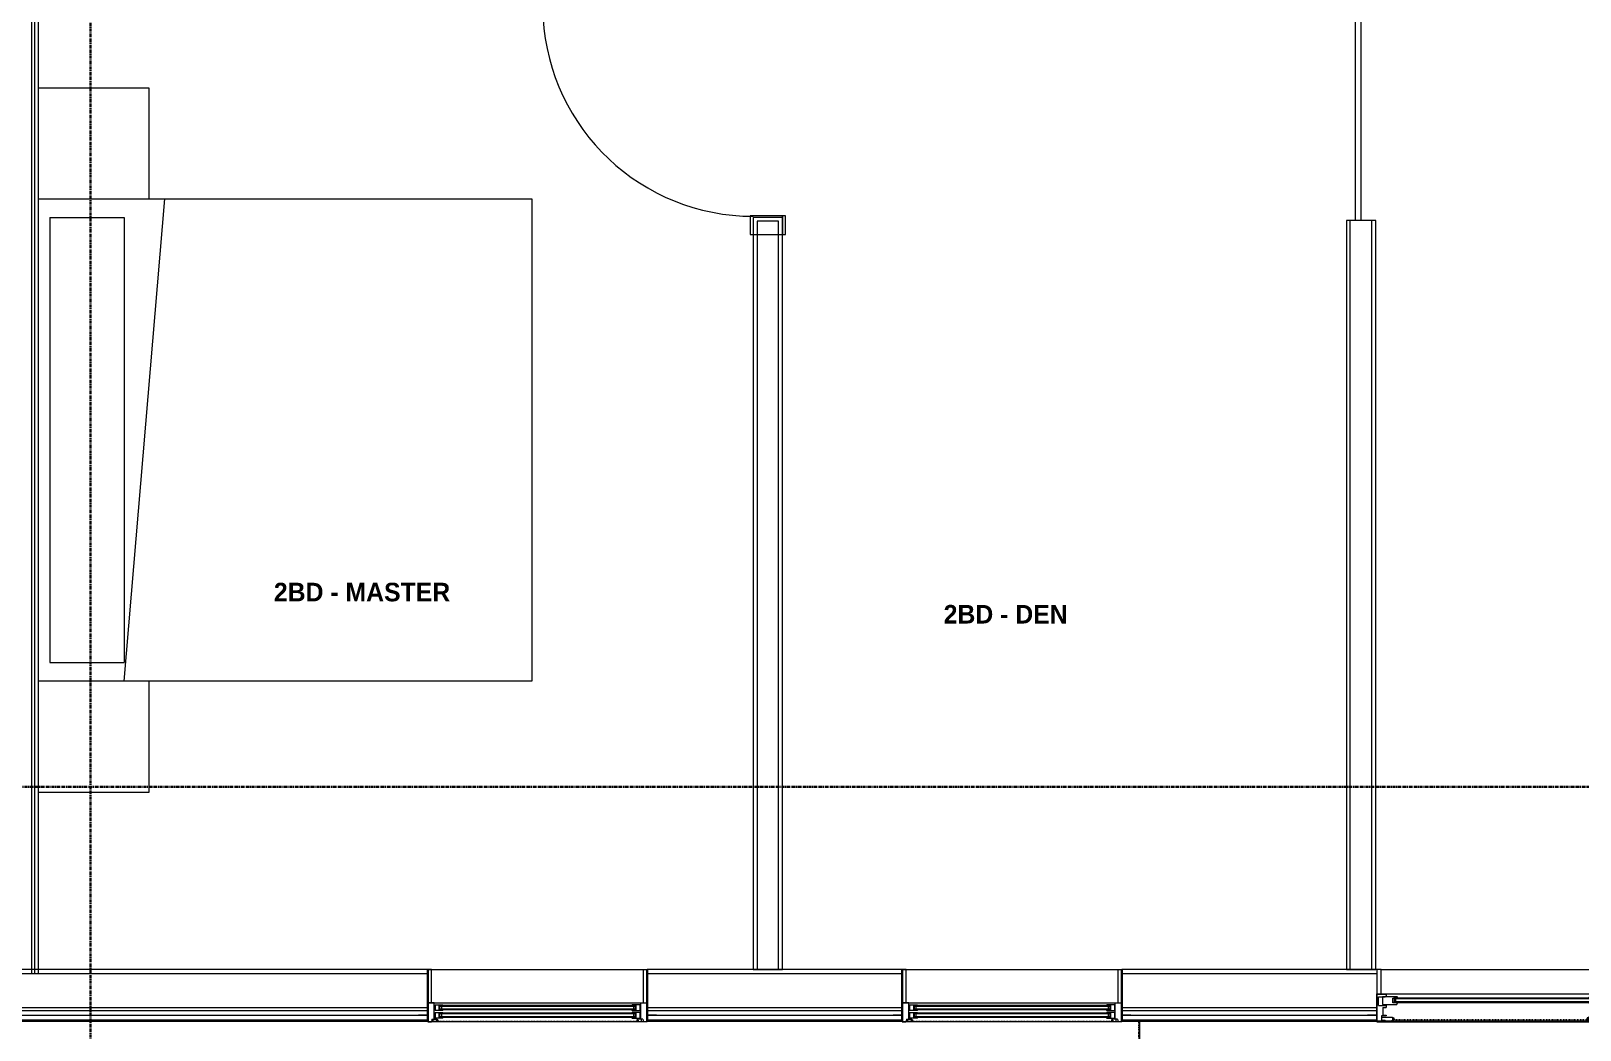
# Model space of a CAD drawing. Header units: inches. Extents: x -4093 to -1777, y 9773 to 12264.
# Drawn here: x -2509.9 to -2259.3, y 11246.5 to 11408.1 of the extents above; entities that cross this region are included whole.
import ezdxf

# ---------------------------------------------------------------- set-up
doc = ezdxf.new("R2010")
doc.units = ezdxf.units.IN
doc.header["$MEASUREMENT"] = 0
for name, pattern in [('Center 1_4_', [0.53125, 0.25, -0.09375, 0.09375, -0.09375]), ('Dash', [0.25, 0.125, -0.125]), ('Grid Line 1_2_', [0.875, 0.5, -0.125, 0.125, -0.125]), ('Hidden 1_8_', [0.1875, 0.125, -0.0625])]:
    doc.linetypes.add(name, pattern=pattern)
for name, color, linetype, lineweight in [('0-1', 7, 'Continuous', 5), ('0-2', 7, 'Continuous', 9), ('A-AREA-IDEN', 2, 'Continuous', 9), ('A-DETL-CNTR', 5, 'Center 1_4_', 9), ('A-DETL-GENF', 92, 'Continuous', 18), ('A-DETL-GENF-2', 92, 'Continuous', 9), ('A-DETL-GENF-HDLN', 1, 'Dash', 9), ('A-DETL-HDLN', 90, 'Hidden 1_8_', 9), ('A-DOOR', 31, 'Continuous', 18), ('A-DOOR-1', 7, 'Continuous', 9), ('A-DOOR-2', 10, 'Continuous', 30), ('A-DOOR-4', 31, 'Continuous', 9), ('A-DOOR-FRAM-2', 31, 'Continuous', 9), ('A-FLOR-1', 7, 'Continuous', 9), ('A-FLOR-2', 192, 'Continuous', 9), ('A-GLAZ', 151, 'Continuous', 18), ('A-GLAZ-1', 151, 'Continuous', 9), ('A-GLAZ-2', 151, 'Continuous', 30), ('A-WALL', 113, 'Continuous', 18), ('A-WALL-1', 7, 'Continuous', 9), ('A-WALL-2', 250, 'Continuous', 18), ('A-WALL-3', 113, 'Continuous', 9), ('I-FURN-1', 7, 'Continuous', 9), ('I-WALL-1', 7, 'Continuous', 9), ('S-GRID-1', 1, 'Grid Line 1_2_', 30)]:
    doc.layers.add(name, color=color, linetype=linetype, lineweight=lineweight)
doc.styles.add('Century Gothic_B', font='GOTHICB.TTF', dxfattribs={"height": 3})

# ---------------------------------------------------------------- blocks, each defined once
blk = doc.blocks.new('SWING - SINGLE - FLUSH - SWING - FLUSH - 2-10 x 6-8 - PRIVACY-4346066-BACKGROUND - 3RD FLOOR')
at = {"layer": 'A-DOOR-1'}
for p, q in [((-17, 2.87), (-20, 2.87)), ((-20, 2.87), (-20, -2.38)), ((-17, -2.38), (-17, 2.87)), ((20, 2.87), (17, 2.87)), ((17, 2.87), (17, -2.38)), ((20, -2.38), (20, 2.87)), ((-20, -2.38), (-17, -2.38)), ((-17, -2.38), (-20, -2.38)), ((-20, -2.38), (-20, -2.88)), ((-17, -2.88), (-17, -2.38)), ((17, -2.38), (20, -2.38)), ((20, -2.38), (17, -2.38)), ((17, -2.38), (17, -2.88)), ((20, -2.88), (20, -2.38)), ((-20, -2.88), (-17, -2.88)), ((17, -2.88), (20, -2.88))]:
    blk.add_line(p, q, dxfattribs=at)
blk.add_arc((17, 2.37), 34.07, 93.3657, 180, dxfattribs=at)
at = {"layer": 'A-DOOR-2'}
for p, q in [((15, 2.37), (15, 36.38)), ((17, 36.38), (15, 36.38)), ((17, 2.37), (17, 36.38)), ((17, 2.37), (15, 2.37))]:
    blk.add_line(p, q, dxfattribs=at)
blk = doc.blocks.new('Bed-Standard - King 78_ x 80_-V72-BACKGROUND - 3RD FLOOR')
at = {"layer": 'I-FURN-1'}
for p, q in [((-28.31, 41.8), (49.69, 41.8)), ((-28.31, -38.02), (-28.31, 41.8)), ((49.69, 41.8), (49.69, -38.02)), ((49.69, -24.2), (-28.31, -17.63)), ((-25.31, -24.2), (46.69, -24.2)), ((-25.31, -36.2), (-25.31, -24.2)), ((46.69, -36.2), (46.69, -24.2)), ((-25.31, -36.2), (46.69, -36.2))]:
    blk.add_line(p, q, dxfattribs=at)
blk = doc.blocks.new('Table-Night Stand - 18_ x 18_ x 24_-V73-BACKGROUND - 3RD FLOOR')
at = {"layer": 'I-FURN-1'}
for p, q in [((0.15, 0), (18.15, 0)), ((18.15, 0), (18.15, -17.81))]:
    blk.add_line(p, q, dxfattribs=at)
blk = doc.blocks.new('Table-Night Stand - 18_ x 18_ x 24_-V74-BACKGROUND - 3RD FLOOR')
at = {"layer": 'I-FURN-1'}
for p, q in [((0.15, 0), (18.15, 0)), ((0.15, -17.81), (0.15, 0))]:
    blk.add_line(p, q, dxfattribs=at)
blk = doc.blocks.new('CTR - 1st Phase - Unit Layouts_rvt-1-BACKGROUND - 3RD FLOOR')
at = {"layer": 'A-FLOR-1'}
for p, q in [((-2295.62, 11377.45), (-2295.62, 11415.18)), ((-2294.7, 11377.45), (-2294.7, 11415.18)), ((-2291.45, 11256.26), (-2221.32, 11256.26)), ((-2291.45, 11256.26), (-2221.32, 11256.26))]:
    blk.add_line(p, q, dxfattribs=at)
at = {"layer": 'A-WALL-1'}
for p, q in [((-2393.07, 11377.93), (-2393.07, 11256.26)), ((-2388.32, 11377.93), (-2393.07, 11377.93)), ((-2388.32, 11256.26), (-2388.32, 11377.93)), ((-2297.07, 11377.45), (-2297.07, 11256.26)), ((-2292.32, 11377.45), (-2297.07, 11377.45)), ((-2292.32, 11256.26), (-2292.32, 11377.45)), ((-2393.07, 11256.26), (-2388.32, 11256.26)), ((-2297.07, 11256.26), (-2292.32, 11256.26))]:
    blk.add_line(p, q, dxfattribs=at)
at = {"layer": 'A-WALL-2'}
for p, q in [((-2296.45, 11256.26), (-2296.45, 11377.45)), ((-2292.95, 11256.26), (-2292.95, 11377.45)), ((-2392.45, 11377.3), (-2392.45, 11256.26)), ((-2390.7, 11377.3), (-2392.45, 11377.3)), ((-2388.95, 11377.3), (-2390.7, 11377.3)), ((-2388.95, 11256.26), (-2388.95, 11377.3))]:
    blk.add_line(p, q, dxfattribs=at)
at = {"layer": '0-2'}
for name, p, rotation in [('SWING - SINGLE - FLUSH - SWING - FLUSH - 2-10 x 6-8 - PRIVACY-4346066-BACKGROUND - 3RD FLOOR', (-2390.7, 11395.18), 89.99999999998947), ('Table-Night Stand - 18_ x 18_ x 24_-V74-BACKGROUND - 3RD FLOOR', (-2490.87, 11399.06), 270.0000000003795), ('Bed-Standard - King 78_ x 80_-V72-BACKGROUND - 3RD FLOOR', (-2470.67, 11352.6), 270.0000000003795), ('Table-Night Stand - 18_ x 18_ x 24_-V73-BACKGROUND - 3RD FLOOR', (-2490.87, 11303.06), 270.0000000003795)]:
    blk.add_blockref(name, p, dxfattribs=dict(at, rotation=rotation))
blk = doc.blocks.new('CTR - 1st Phase - Common Walls_rvt-1-BACKGROUND - 3RD FLOOR')
at = {"layer": 'A-WALL-2'}
for p, q in [((-2509.81, 11255.64), (-2509.81, 11640.61)), ((-2509.31, 11255.64), (-2509.31, 11640.61))]:
    blk.add_line(p, q, dxfattribs=at)
at = {"layer": 'I-WALL-1'}
for p, q in [((-2508.69, 11255.64), (-2508.69, 11520.68)), ((-2517.56, 11255.64), (-2508.69, 11255.64))]:
    blk.add_line(p, q, dxfattribs=at)
blk = doc.blocks.new('CTR - 1st Phase - Structure_rvt-1-BACKGROUND - 3RD FLOOR')
at = {"layer": 'S-GRID-1'}
for p, q in [((-2500.32, 9772.61), (-2500.32, 12247.5)), ((-1777.25, 11285.79), (-4076.95, 11285.79))]:
    blk.add_line(p, q, dxfattribs=at)
blk = doc.blocks.new('Window-Double_Hung-Marvin-Essential - 1-WIDE _TEMP LOWER_ ESDH3066-3454269-BACKGROUND - 3RD FLOOR')
at = {"layer": 'A-DETL-GENF'}
for p, q in [((-16.72, -1.19), (-17.75, -1.19)), ((-17.75, -4.28), (-17.75, -1.19)), ((-16.72, -3.77), (-16.72, -1.19)), ((-16.56, -1.53), (-15.34, -1.53)), ((-16.56, -1.53), (-16.56, -2.47)), ((-15.34, -2.47), (-16.56, -2.47)), ((-15.28, -1.65), (-15.94, -1.65)), ((-15.94, -1.65), (-15.94, -2.37)), ((-15.94, -2.37), (-15.28, -2.37)), ((15.84, -1.66), (-15.84, -1.66)), ((-15.84, -1.66), (-15.84, -2.35)), ((15.84, -1.79), (-15.84, -1.79)), ((15.84, -2.23), (-15.84, -2.23)), ((15.84, -2.35), (-15.84, -2.35)), ((-15.54, -1.79), (-15.54, -2.23)), ((-15.34, -1.53), (-15.28, -1.59)), ((-15.34, -2.47), (-15.28, -2.41)), ((-15.28, -1.59), (-15.28, -1.65)), ((-15.28, -2.37), (-15.28, -2.41)), ((15.34, -1.53), (15.28, -1.59)), ((15.28, -1.59), (15.28, -1.65)), ((15.28, -1.65), (15.94, -1.65)), ((15.28, -2.37), (15.28, -2.41)), ((15.94, -2.37), (15.28, -2.37)), ((15.34, -2.47), (15.28, -2.41)), ((16.56, -1.53), (15.34, -1.53)), ((15.34, -2.47), (16.56, -2.47)), ((15.54, -1.79), (15.54, -2.23)), ((15.84, -1.66), (15.84, -2.35)), ((15.94, -1.65), (15.94, -2.37)), ((16.56, -1.53), (16.56, -2.47)), ((16.72, -3.77), (16.72, -1.19)), ((16.72, -1.19), (17.75, -1.19)), ((17.75, -4.28), (17.75, -1.19)), ((-19.25, -3.23), (-19.25, -3.19)), ((-19.25, -3.19), (-17.9, -3.19)), ((-17.75, -3.23), (-19.25, -3.23)), ((-17.9, -3.19), (-17.9, -3.08)), ((-17.9, -3.08), (-17.75, -3.08)), ((-17.75, -4.28), (-17.16, -4.28)), ((-17.08, -3.87), (-17.16, -4.28)), ((-17.08, -3.87), (-16.19, -3.87)), ((-16.85, -4.25), (-16.85, -3.87)), ((-16.3, -4.25), (-16.85, -4.25)), ((-16.38, -3.77), (-16.72, -3.77)), ((-16.56, -2.75), (-15.34, -2.75)), ((-16.56, -2.75), (-16.56, -3.69)), ((-15.34, -3.69), (-16.56, -3.69)), ((-16.38, -3.87), (-16.38, -3.77)), ((-16.18, -4.01), (-16.3, -4.01)), ((-16.3, -4.01), (-16.3, -4.25)), ((-16.19, -3.87), (-16.19, -3.97)), ((-16.19, -3.97), (-16.1, -3.97)), ((-16.18, -4.22), (-16.18, -4.01)), ((-16.18, -4.22), (-16.1, -4.22)), ((-16.1, -3.97), (-16.1, -4.22)), ((-15.28, -2.87), (-15.94, -2.87)), ((-15.94, -2.87), (-15.94, -3.59)), ((-15.94, -3.59), (-15.28, -3.59)), ((15.84, -2.88), (-15.84, -2.88)), ((-15.84, -2.88), (-15.84, -3.57)), ((15.84, -3.01), (-15.84, -3.01)), ((15.84, -3.45), (-15.84, -3.45)), ((15.84, -3.57), (-15.84, -3.57)), ((-15.54, -3.01), (-15.54, -3.45)), ((-15.34, -2.75), (-15.28, -2.81)), ((-15.34, -3.69), (-15.28, -3.63)), ((-15.28, -2.81), (-15.28, -2.87)), ((-15.28, -3.59), (-15.28, -3.63)), ((15.34, -2.75), (15.28, -2.81)), ((15.28, -2.81), (15.28, -2.87)), ((15.28, -2.87), (15.94, -2.87)), ((15.28, -3.59), (15.28, -3.63)), ((15.94, -3.59), (15.28, -3.59)), ((15.34, -3.69), (15.28, -3.63)), ((16.56, -2.75), (15.34, -2.75)), ((15.34, -3.69), (16.56, -3.69)), ((15.54, -3.01), (15.54, -3.45)), ((15.84, -2.88), (15.84, -3.57)), ((15.94, -2.87), (15.94, -3.59)), ((16.19, -3.97), (16.1, -3.97)), ((16.1, -3.97), (16.1, -4.22)), ((16.18, -4.22), (16.1, -4.22)), ((16.18, -4.22), (16.18, -4.01)), ((16.18, -4.01), (16.3, -4.01)), ((17.08, -3.87), (16.19, -3.87)), ((16.19, -3.87), (16.19, -3.97)), ((16.3, -4.01), (16.3, -4.25)), ((16.3, -4.25), (16.85, -4.25)), ((16.38, -3.87), (16.38, -3.77)), ((16.38, -3.77), (16.72, -3.77)), ((16.56, -2.75), (16.56, -3.69)), ((16.85, -4.25), (16.85, -3.87)), ((17.08, -3.87), (17.16, -4.28)), ((17.75, -4.28), (17.16, -4.28)), ((17.9, -3.08), (17.75, -3.08)), ((17.75, -3.23), (19.25, -3.23)), ((17.9, -3.19), (17.9, -3.08)), ((19.25, -3.19), (17.9, -3.19)), ((19.25, -3.23), (19.25, -3.19))]:
    blk.add_line(p, q, dxfattribs=at)
at = {"layer": 'A-DETL-GENF-HDLN'}
blk.add_line((16.1, -4.22), (-16.5, -4.22), dxfattribs=at)
at = {"layer": 'A-GLAZ'}
for p, q in [((-17.13, 4.19), (-17.75, 4.19)), ((-17.13, -1.16), (-17.13, 4.19)), ((17.12, 4.19), (17.75, 4.19)), ((17.12, 4.19), (17.12, -1.16))]:
    blk.add_line(p, q, dxfattribs=at)
at = {"layer": 'A-GLAZ-1'}
for p, q in [((-17.75, 4.19), (17.75, 4.19)), ((-17.75, -1.19), (17.75, -1.19)), ((17.75, -4.28), (-17.75, -4.28)), ((17.75, -4.19), (20.46, -4.19)), ((20.46, -4.25), (17.75, -4.25)), ((20.46, -4.19), (20.46, -4.25))]:
    blk.add_line(p, q, dxfattribs=at)
at = {"layer": 'A-GLAZ-2'}
for p, q in [((-17.75, -1.16), (-17.75, 4.19)), ((17.75, 4.19), (17.75, -1.16)), ((-17.75, -4.28), (-17.75, -1.19)), ((17.75, -1.19), (17.75, -4.28))]:
    blk.add_line(p, q, dxfattribs=at)
blk = doc.blocks.new('Door-Sliding-Marvin-2_Panel_Patio_Door-Essential - LR-MARVIN ESSENTIAL SLIDING - 6_-0_X6_-10_ - 3RD FLOOR-3441016-BACKGROUND - 3RD FLOOR')
at = {"layer": 'A-DETL-GENF'}
for p, q in [((-37.25, 3.19), (-37.25, 3.23)), ((-35.75, 3.23), (-37.25, 3.23)), ((-35.91, 3.19), (-37.25, 3.19)), ((-35.91, 3.19), (-35.91, 3.08)), ((-35.75, 3.08), (-35.91, 3.08)), ((-35, 4.28), (-35.75, 4.28)), ((-35.75, 4.28), (-35.75, -0.19)), ((-35, 3.31), (-35, 4.28)), ((-34.25, 3.31), (-35, 3.31)), ((-34.81, 3.19), (-32.46, 3.19)), ((-34.81, 1.94), (-34.81, 3.19)), ((-34.25, 3.19), (-34.25, 3.31)), ((-32.38, 2.87), (-33.09, 2.87)), ((-33.09, 2.87), (-33.09, 2.12)), ((-32.98, 2.87), (-0.77, 2.87)), ((-32.98, 2.72), (-32.98, 2.87)), ((-32.98, 2.72), (-0.77, 2.72)), ((-32.87, 2.72), (-32.87, 2.27)), ((-32.61, 2.72), (-32.61, 2.27)), ((-32.46, 3.19), (-32.38, 2.87)), ((-1.29, 3.19), (-1.38, 2.87)), ((-1.38, 2.87), (-0.66, 2.87)), ((0.87, 3.19), (-1.29, 3.19)), ((-1.14, 2.72), (-1.14, 2.27)), ((-0.88, 2.72), (-0.88, 2.27)), ((-0.77, 2.72), (-0.77, 2.87)), ((-0.66, 2.87), (-0.66, 2.12)), ((-0.24, 4.05), (-0.24, 3.53)), ((0.34, 4.05), (-0.24, 4.05)), ((-0.24, 3.53), (1.51, 3.53)), ((0.6, 4.36), (0.34, 4.05)), ((1.35, 4.36), (0.6, 4.36)), ((0.87, 1.72), (0.87, 3.19)), ((1.35, 4.05), (1.35, 4.36)), ((1.35, 4.05), (1.51, 4.05)), ((1.51, 3.69), (1.51, 4.05)), ((1.71, 3.69), (1.51, 3.69)), ((1.51, 3.65), (1.75, 3.65)), ((1.51, 3.53), (1.51, 3.65)), ((1.64, 3.83), (1.64, 3.94)), ((1.75, 3.94), (1.64, 3.94)), ((1.64, 3.83), (1.71, 3.83)), ((1.71, 3.83), (1.71, 3.69)), ((1.75, 3.65), (1.75, 3.94)), ((33.01, 3.94), (33.12, 3.94)), ((33.01, 3.65), (33.01, 3.94)), ((33.25, 3.65), (33.01, 3.65)), ((33.12, 3.83), (33.05, 3.83)), ((33.05, 3.83), (33.05, 3.69)), ((33.05, 3.69), (33.25, 3.69)), ((33.12, 3.83), (33.12, 3.94)), ((33.25, 3.69), (33.25, 4.05)), ((33.41, 4.05), (33.25, 4.05)), ((33.25, 3.53), (33.25, 3.65)), ((35, 3.53), (33.25, 3.53)), ((33.41, 4.05), (33.41, 4.36)), ((33.41, 4.36), (34.16, 4.36)), ((34.16, 4.36), (34.42, 4.05)), ((34.25, 3.19), (34.25, 3.31)), ((34.25, 3.31), (35, 3.31)), ((34.81, 3.19), (34.25, 3.19)), ((34.42, 4.05), (35, 4.05)), ((34.81, 1.94), (34.81, 3.19)), ((35, 4.28), (35.75, 4.28)), ((35, 3.31), (35, 4.28)), ((35.75, 4.28), (35.75, -0.19)), ((35.75, 3.23), (37.25, 3.23)), ((35.75, 3.08), (35.9, 3.08)), ((35.9, 3.19), (35.9, 3.08)), ((35.9, 3.19), (37.25, 3.19)), ((37.25, 3.19), (37.25, 3.23)), ((-35.5, 1.62), (-35.5, 0.25)), ((-35.5, 1.62), (-34.25, 1.62)), ((-35.5, 0.25), (-34.39, 0.25)), ((-32.41, 1.94), (-34.81, 1.94)), ((-34.39, 0.25), (-34.25, 0.1)), ((-34.25, 1.62), (-34.25, 1.94)), ((-34.25, -0.19), (-34.25, 0.1)), ((-33.09, 2.12), (-32.34, 2.12)), ((-32.98, 2.27), (-0.77, 2.27)), ((-32.98, 2.27), (-32.98, 2.12)), ((-32.98, 2.12), (-0.77, 2.12)), ((-32.34, 2), (-32.41, 1.94)), ((-32.34, 2.12), (-32.34, 2)), ((-0.66, 2.12), (-1.41, 2.12)), ((-1.41, 2.12), (-1.41, 2)), ((-1.41, 2), (-1.34, 1.94)), ((-1.34, 1.94), (0.87, 1.94)), ((0.24, 1.82), (-0.88, 1.72)), ((-0.88, 0.25), (-0.88, 1.72)), ((-0.88, 1.5), (1.29, 1.5)), ((1.34, 0.25), (-0.88, 0.25)), ((-0.77, 2.27), (-0.77, 2.12)), ((-0.43, 1.68), (0.43, 1.76)), ((-0.43, 1.58), (-0.43, 1.68)), ((-0.24, 1.58), (-0.43, 1.58)), ((-0.24, 1.62), (0.87, 1.72)), ((-0.24, 1.62), (-0.24, 1.7)), ((-0.24, 1.51), (-0.24, 1.58)), ((0.24, 1.93), (0.24, 1.86)), ((0.24, 1.86), (0.43, 1.86)), ((0.24, 1.82), (0.24, 1.74)), ((0.43, 1.86), (0.43, 1.76)), ((0.66, 1.19), (0.66, 0.44)), ((1.37, 1.19), (0.66, 1.19)), ((0.66, 0.44), (1.41, 0.44)), ((0.77, 1.19), (33.04, 1.19)), ((0.77, 1.04), (0.77, 1.19)), ((0.77, 1.04), (33.04, 1.04)), ((0.77, 0.58), (33.04, 0.58)), ((0.77, 0.58), (0.77, 0.44)), ((0.77, 0.44), (33.04, 0.44)), ((0.88, 1.04), (0.88, 0.58)), ((1.14, 1.04), (1.14, 0.58)), ((1.29, 1.5), (1.37, 1.19)), ((1.41, 0.31), (1.34, 0.25)), ((1.41, 0.44), (1.41, 0.31)), ((33.16, 0.44), (32.41, 0.44)), ((32.41, 0.44), (32.41, 0.31)), ((32.41, 0.31), (32.47, 0.25)), ((32.52, 1.5), (32.44, 1.19)), ((32.44, 1.19), (33.16, 1.19)), ((32.47, 0.25), (34.84, 0.25)), ((34.84, 1.5), (32.52, 1.5)), ((32.68, 1.04), (32.68, 0.58)), ((32.93, 1.04), (32.93, 0.58)), ((33.04, 1.04), (33.04, 1.19)), ((33.04, 0.58), (33.04, 0.44)), ((33.16, 1.19), (33.16, 0.44)), ((34.81, 1.94), (34.25, 1.94)), ((34.25, 1.62), (34.25, 1.94)), ((35.5, 1.62), (34.25, 1.62)), ((34.39, 0.25), (34.25, 0.1)), ((34.25, -0.19), (34.25, 0.1)), ((35.5, 0.25), (34.39, 0.25)), ((34.84, 0.25), (34.84, 1.5)), ((35.5, 1.62), (35.5, 0.25)), ((-35.75, -0.19), (-34.25, -0.19)), ((35.75, -0.19), (34.25, -0.19))]:
    blk.add_line(p, q, dxfattribs=at)
at = {"layer": 'A-DETL-GENF-2'}
for p, q in [((-32.87, 2.72), (-32.87, 2.27)), ((-32.61, 2.72), (-32.61, 2.27))]:
    blk.add_line(p, q, dxfattribs=at)
at = {"layer": 'A-DETL-GENF-HDLN'}
blk.add_line((1.75, 3.94), (33.01, 3.94), dxfattribs=at)
at = {"layer": 'A-DOOR'}
for p, q in [((-35.06, -0.22), (-35.75, -0.22)), ((-35.75, -0.22), (-35.75, -4.19)), ((-35.06, -4.19), (-35.06, -0.22)), ((35.06, -0.22), (35.06, -4.19)), ((35.75, -0.22), (35.06, -0.22)), ((35.75, -4.19), (35.75, -0.22)), ((-35.75, -4.19), (-35.06, -4.19)), ((35.06, -4.19), (35.75, -4.19))]:
    blk.add_line(p, q, dxfattribs=at)
at = {"layer": 'A-DOOR-4'}
for p, q in [((-35.75, 4.25), (-40.68, 4.25)), ((-40.68, 4.25), (-40.68, 4.19)), ((-35.75, 4.25), (35.75, 4.25)), ((-35.75, 4.19), (-35.75, 4.25)), ((-35.75, 4.19), (35.75, 4.19)), ((35.75, 4.25), (35.75, 4.19))]:
    blk.add_line(p, q, dxfattribs=at)
at = {"layer": 'A-DOOR-FRAM-2'}
for p, q in [((35.75, 4.28), (-35.75, 4.28)), ((-35.75, 4.28), (-35.75, -0.19)), ((35.75, -0.19), (35.75, 4.28)), ((-35.75, -0.19), (35.75, -0.19))]:
    blk.add_line(p, q, dxfattribs=at)

msp = doc.modelspace()

# ---------------------------------------------------------------- linework, layer by layer
at = {"layer": 'A-DETL-CNTR'}
msp.add_line((-2330.72, 11247.83), (-2330.72, 11227.19), dxfattribs=at)
at = {"layer": 'A-DETL-HDLN'}
msp.add_line((-2330.54, 11247.89), (-2330.54, 11227.13), dxfattribs=at)
at = {"layer": 'A-FLOR-2'}
msp.add_line((-2330.54, 11247.89), (-2330.54, 11227.13), dxfattribs=at)
at = {"layer": 'A-WALL'}
for p, q in [((-2563.77, 11255.64), (-2445.74, 11255.64)), ((-2410.24, 11255.64), (-2368.94, 11255.64)), ((-2333.44, 11255.64), (-2292.14, 11255.64)), ((-2563.77, 11250.14), (-2445.74, 11250.14)), ((-2563.77, 11249.64), (-2445.74, 11249.64)), ((-2410.24, 11250.14), (-2368.94, 11250.14)), ((-2410.24, 11249.64), (-2368.94, 11249.64)), ((-2333.44, 11250.14), (-2292.14, 11250.14)), ((-2333.44, 11249.64), (-2292.14, 11249.64)), ((-2563.77, 11248.89), (-2445.74, 11248.89)), ((-2563.77, 11248.14), (-2445.74, 11248.14)), ((-2410.24, 11248.89), (-2368.94, 11248.89)), ((-2410.24, 11248.14), (-2368.94, 11248.14)), ((-2333.44, 11248.89), (-2292.14, 11248.89)), ((-2333.44, 11248.14), (-2292.14, 11248.14))]:
    msp.add_line(p, q, dxfattribs=at)
at = {"layer": 'A-WALL-3'}
for p, q in [((-2445.74, 11256.26), (-2563.77, 11256.26)), ((-2368.94, 11256.26), (-2410.24, 11256.26)), ((-2292.14, 11256.26), (-2333.44, 11256.26)), ((-2292.14, 11252.26), (-2292.14, 11252.3)), ((-2445.74, 11250.89), (-2445.74, 11250.92)), ((-2410.24, 11250.92), (-2410.24, 11250.89)), ((-2368.94, 11250.89), (-2368.94, 11250.92)), ((-2333.44, 11250.92), (-2333.44, 11250.89)), ((-2561.31, 11247.89), (-2445.74, 11247.89)), ((-2407.53, 11247.89), (-2368.94, 11247.89)), ((-2330.73, 11247.89), (-2292.14, 11247.89))]:
    msp.add_line(p, q, dxfattribs=at)

# ---------------------------------------------------------------- block references
at = {"layer": '0-1'}
for name in ['CTR - 1st Phase - Structure_rvt-1-BACKGROUND - 3RD FLOOR', 'CTR - 1st Phase - Unit Layouts_rvt-1-BACKGROUND - 3RD FLOOR', 'CTR - 1st Phase - Common Walls_rvt-1-BACKGROUND - 3RD FLOOR']:
    msp.add_blockref(name, (0, 0), dxfattribs=at)
at = {"layer": 'A-DOOR-4', "rotation": 180}
msp.add_blockref('Door-Sliding-Marvin-2_Panel_Patio_Door-Essential - LR-MARVIN ESSENTIAL SLIDING - 6_-0_X6_-10_ - 3RD FLOOR-3441016-BACKGROUND - 3RD FLOOR', (-2256.39, 11252.08), dxfattribs=at)
at = {"layer": 'A-GLAZ-1'}
for p in [(-2427.99, 11252.08), (-2351.19, 11252.08)]:
    msp.add_blockref('Window-Double_Hung-Marvin-Essential - 1-WIDE _TEMP LOWER_ ESDH3066-3454269-BACKGROUND - 3RD FLOOR', p, dxfattribs=at)

# ---------------------------------------------------------------- texts
at = {"layer": 'A-AREA-IDEN', "char_height": 3, "attachment_point": 1, "style": 'Century Gothic_B'}
for s, insert, width in [('2BD - MASTER', (-2470.63, 11318.82), 33.633), ('2BD - DEN', (-2362.25, 11315.23), 24.745)]:
    msp.add_mtext(s, dxfattribs=dict(at, insert=insert, width=width))

doc.saveas('drawing.dxf')
